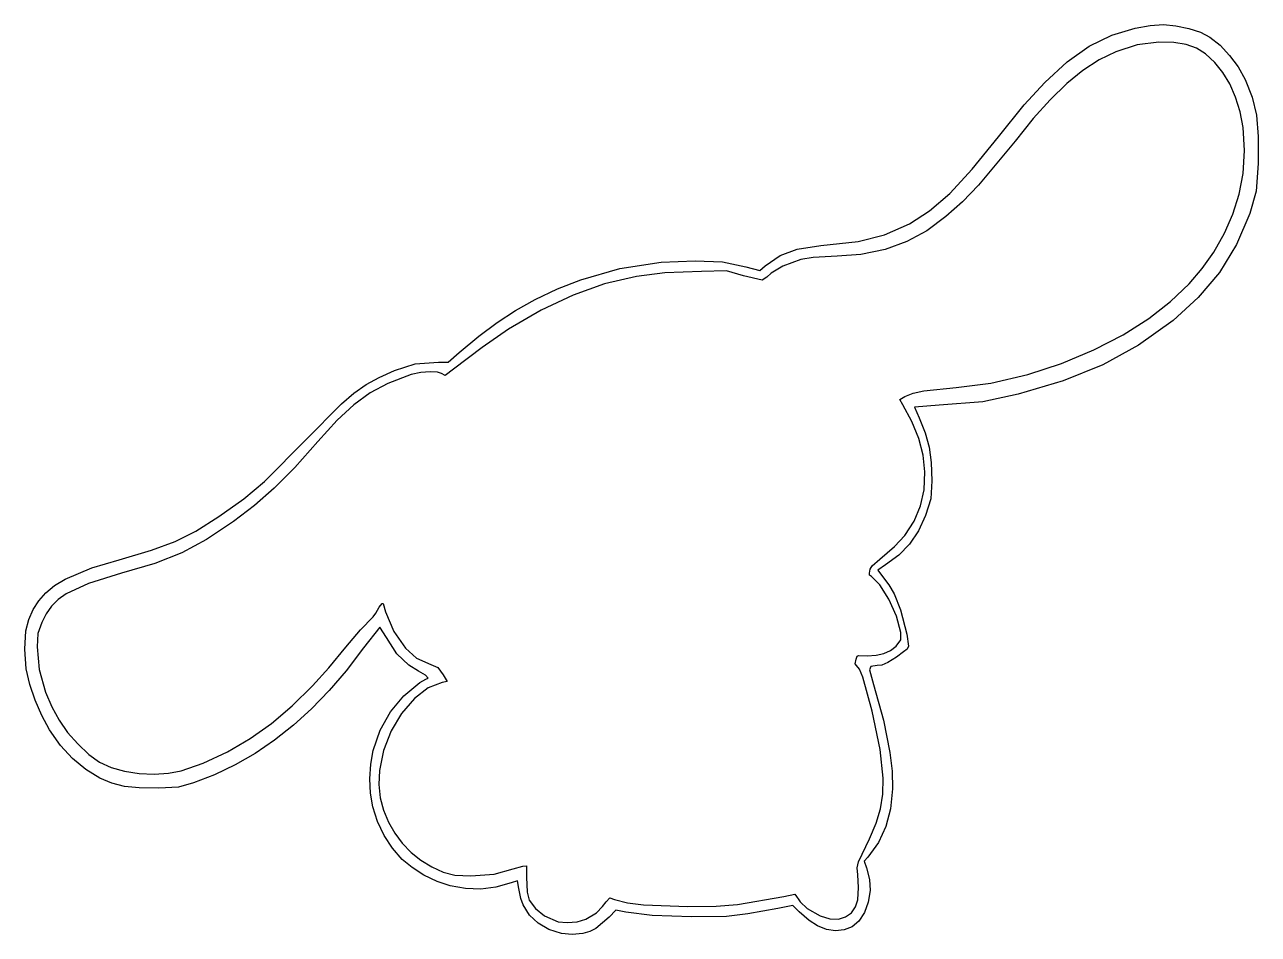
# Model space of a CAD drawing. Extents: x 12 to 159, y 35 to 143.
import ezdxf

# ---------------------------------------------------------------- set-up
doc = ezdxf.new("R2010")
doc.units = 0

msp = doc.modelspace()

# ---------------------------------------------------------------- linework, layer by layer
at = {"layer": 'Layer 1', "color": 7}
for points in [[(75.91235, 34.75277), (74.397591, 35.228852), (73.108505, 35.96765), (72.069643, 36.951), (71.305554, 38.16074), (71.019202, 38.924489), (70.799849, 40.11336), (70.637545, 41.05648), (69.883762, 40.8144), (68.055837, 40.296736), (66.244161, 40.064447), (64.433264, 40.116765), (62.607674, 40.45292), (61.021802, 40.984312), (59.459704, 41.726891), (58.030721, 42.62083), (56.844198, 43.6063), (55.689837, 44.932555), (54.702895, 46.46048), (53.91432, 48.134265), (53.355062, 49.8981), (53.079701, 51.520065), (52.994996, 53.255039), (53.100299, 54.993648), (53.394962, 56.62652), (54.239862, 59.071505), (55.46864, 61.266304), (57.057358, 63.176041), (58.982076, 64.76584), (59.699722, 65.14693), (59.969612, 65.28803), (59.649626, 65.618752), (58.814966, 66.12004), (57.631335, 66.82319), (56.230684, 68.178715), (54.974617, 70.14162), (54.180076, 71.36091), (52.231708, 68.88288), (50.155887, 66.14326), (48.13331, 63.784127), (46.032077, 61.616803), (43.854835, 59.643233), (41.604231, 57.865361), (39.282913, 56.285132), (36.893527, 54.904489), (34.438721, 53.725377), (31.921142, 52.74974), (30.136918, 52.242556), (27.75255, 52.13345), (25.431178, 52.154487), (23.654423, 52.33322), (22.170218, 52.712811), (20.726492, 53.33642), (19.029687, 54.361616), (17.468067, 55.660536), (16.033935, 57.240574), (14.719597, 59.10912), (13.772224, 60.811507), (12.973551, 62.628913), (12.344336, 64.507604), (11.905337, 66.39385), (11.737157, 68.741), (11.877097, 70.91907), (12.241479, 72.269356), (12.749344, 73.47043), (13.418055, 74.538882), (14.264973, 75.491301), (15.307461, 76.344279), (16.56288, 77.114404), (19.78196, 78.47246), (23.025115, 79.44002), (26.908738, 80.57836), (29.733237, 81.619203), (32.178791, 82.856586), (34.925577, 84.58455), (37.928852, 86.703551), (40.406678, 88.79973), (45.33238, 93.76906), (49.586716, 98.06944), (51.093983, 99.348399), (52.538151, 100.367026), (54.093464, 101.234913), (55.934171, 102.06165), (58.416432, 102.867244), (61.178995, 103.05336), (62.353206, 103.05399), (63.676364, 104.20926), (66.003059, 106.152723), (68.203672, 107.795146), (70.406001, 109.225726), (72.737846, 110.53366), (75.427594, 111.834046), (78.189847, 112.90395), (82.854553, 114.235776), (87.827579, 115.0244), (91.872613, 115.15677), (95.141932, 115.066791), (97.917919, 114.46424), (99.601623, 114.02754), (100.239421, 114.56042), (102.027091, 115.82125), (104.069006, 116.562886), (106.892001, 117.00843), (111.359121, 117.49732), (114.491406, 118.268578), (117.492891, 119.60025), (119.891758, 121.141834), (122.31104, 123.239494), (124.978164, 126.115621), (128.120561, 129.99261), (131.195185, 133.811349), (133.665331, 136.51123), (136.350978, 138.960756), (138.981285, 140.818909), (141.652517, 142.143479), (144.460941, 142.99226), (146.25302, 143.291879), (147.834341, 143.4063), (149.320614, 143.28644), (150.865401, 142.965359), (152.286776, 142.4918), (153.402811, 141.91451), (154.617551, 140.937916), (155.755271, 139.727949), (156.764809, 138.346357), (157.595001, 136.85489), (158.442618, 134.746843), (158.955721, 132.569986), (159.181057, 130.025444), (159.165371, 126.81434), (158.922072, 123.500398), (158.163501, 120.83336), (156.56857, 117.127625), (154.525857, 113.785719), (152.007024, 110.768133), (148.983731, 108.03536), (144.878344, 105.107496), (140.591922, 102.741545), (135.87015, 100.816362), (130.458711, 99.2108), (126.255881, 98.330706), (121.032031, 97.90764), (118.077391, 97.6588), (118.637691, 96.38658), (119.362723, 94.600437), (119.824556, 92.907975), (120.069819, 91.07683), (120.145141, 88.87464), (120.026521, 86.72738), (119.407392, 84.72868), (118.546407, 82.902623), (117.471172, 81.298119), (116.209291, 79.96408), (114.638901, 78.81574), (113.715791, 78.17057), (114.155471, 77.57686), (115.031625, 76.433993), (115.640711, 75.36338), (116.410727, 73.46195), (117.167161, 70.52861), (117.386416, 69.08434), (117.206415, 68.749473), (116.788831, 68.42541), (115.943781, 67.79426), (114.884421, 67.14347), (114.18836, 66.826743), (113.606141, 66.77154), (112.872561, 66.674606), (112.718341, 66.28917), (113.193241, 64.52928), (114.364766, 60.234833), (115.156761, 56.39949), (115.416467, 54.141475), (115.452381, 52.03796), (115.219013, 49.635218), (114.66943, 47.530284), (113.771852, 45.635325), (112.494501, 43.86251), (112.082211, 43.37679), (112.363931, 42.57986), (112.727904, 41.220045), (112.778241, 39.89407), (112.564019, 38.49062), (112.107037, 37.238853), (111.45052, 36.226646), (110.637691, 35.54188), (109.695848, 35.178954), (108.664836, 35.080141), (107.587099, 35.24413), (106.505081, 35.66961), (105.508892, 36.303255), (104.319151, 37.35519), (103.545751, 38.09445), (101.754211, 37.73831), (98.173855, 37.092364), (95.626177, 36.77539), (91.450522, 36.73639), (86.742774, 36.895816), (83.581347, 37.30965), (82.395271, 37.53384), (81.576418, 36.69444), (80.013624, 35.362196), (79.276075, 34.993768), (78.45662, 34.7547), (77.190488, 34.647864), (75.912351, 34.7527), (75.91235, 34.75277)], [(77.771265, 36.16071), (78.800033, 36.45395), (80.089956, 37.21998), (80.792738, 37.96645), (81.225186, 38.54923), (81.657634, 39.0044), (82.227651, 38.82345), (83.800246, 38.430792), (85.701153, 38.166095), (91.008125, 37.97002), (94.372761, 38.02883), (96.93701, 38.23392), (102.48419, 39.18805), (103.80179, 39.45055), (103.9988, 39.17289), (104.28162, 38.75417), (104.4298, 38.5193), (105.257512, 37.755084), (106.79489, 36.86084), (107.962024, 36.502825), (109.00189, 36.4686), (109.853876, 36.738482), (110.541595, 37.229745), (111.039729, 37.917223), (111.32296, 38.77575), (111.39116, 40.246957), (111.30786, 41.7459), (111.22116, 42.5974), (111.407952, 43.33112), (112.7095, 46.07745), (113.51488, 47.945596), (114.028144, 49.667466), (114.286113, 51.408396), (114.32561, 53.33372), (113.988121, 56.736489), (113.01389, 61.33043), (111.905492, 65.412399), (111.504649, 66.358909), (111.13581, 66.77954), (110.987855, 66.981309), (111.10261, 67.55009), (111.230726, 67.919157), (111.39596, 67.97771), (112.44954, 67.94881), (113.511439, 68.006305), (114.426111, 68.215026), (115.213211, 68.581632), (115.89239, 69.11278), (116.43675, 69.85619), (116.46364, 70.75266), (115.939439, 72.694541), (115.033775, 74.726534), (113.960658, 76.44321), (112.9341, 77.43914), (112.695675, 77.606169), (112.69593, 77.82929), (112.79233, 78.32029), (113.022325, 78.687672), (113.96278, 79.48413), (115.707571, 81.013066), (116.9433, 82.34791), (118.062212, 84.058997), (118.82272, 85.864832), (119.238753, 87.809827), (119.32424, 89.93839), (119.109422, 91.934084), (118.597852, 93.933096), (117.787487, 95.941605), (116.67628, 97.96579), (116.31874, 98.60053), (116.93429, 98.96021), (117.916966, 99.333605), (119.207824, 99.624379), (123.07219, 100.01989), (127.217746, 100.526729), (131.65215, 101.58148), (135.647903, 102.904845), (139.504184, 104.516945), (143.046722, 106.336945), (146.10125, 108.28401), (148.695221, 110.311212), (150.89686, 112.41694), (152.488666, 114.246692), (153.84981, 116.19673), (155.134328, 118.46104), (156.142599, 120.762925), (156.887303, 123.136202), (157.38112, 125.61469), (157.50987, 128.372106), (157.37912, 131.11387), (157.001726, 132.99749), (156.459624, 134.754871), (155.769815, 136.339882), (154.9493, 137.70639), (153.964099, 138.88122), (152.86444, 139.91928), (151.790025, 140.605062), (150.555374, 141.052459), (149.078268, 141.281994), (147.27649, 141.31419), (144.691869, 141.013234), (142.13631, 140.17632), (140.144911, 139.200599), (138.214257, 137.945607), (136.281996, 136.365585), (134.28577, 134.41477), (132.258836, 132.183514), (130.10954, 129.48755), (125.747942, 124.21385), (123.808398, 122.222514), (121.84851, 120.46361), (119.546967, 118.760482), (117.156394, 117.4697), (114.568614, 116.543081), (111.67545, 115.93244), (108.86151, 115.71492), (105.961394, 115.556682), (104.49095, 115.34767), (102.358594, 114.545229), (100.96636, 113.70915), (100.437397, 113.200796), (99.875627, 112.86909), (97.635588, 113.38998), (95.600837, 113.95832), (92.61103, 113.91452), (88.24919, 113.745802), (84.872705, 113.30176), (81.047197, 112.400986), (77.280018, 111.072735), (73.483987, 109.281044), (69.571927, 106.98995), (66.40315, 104.817652), (62.972139, 102.22513), (62.000224, 101.45514), (61.566762, 101.68074), (61.06684, 101.874407), (60.21718, 101.9), (59.089799, 101.815967), (57.912607, 101.56763), (55.150503, 100.50701), (53.027528, 99.37247), (51.082763, 97.970424), (49.078368, 96.104029), (46.776502, 93.57644), (44.006725, 90.480596), (41.566723, 88.010605), (39.208496, 85.931334), (36.684046, 84.00765), (33.480601, 81.862771), (30.524088, 80.272944), (27.306005, 79.002622), (23.317848, 77.81626), (19.380049, 76.607873), (16.706729, 75.36308), (15.736767, 74.660523), (14.953946, 73.869054), (14.315274, 72.962071), (13.777759, 71.91297), (13.323211, 70.606864), (13.232542, 69.03099), (13.478354, 66.311435), (14.244343, 63.59401), (14.982898, 61.843592), (15.848448, 60.258887), (16.868903, 58.79478), (18.072174, 57.40615), (19.397966, 56.152318), (20.691634, 55.239936), (22.074926, 54.598329), (23.66959, 54.15682), (25.418659, 53.894482), (27.214184, 53.813732), (28.934568, 53.913902), (30.458212, 54.19432), (33.06512, 55.101119), (35.980562, 56.48377), (38.677255, 58.063245), (41.228475, 59.869472), (43.698928, 61.952567), (46.153317, 64.36264), (48.109447, 66.497837), (50.13663, 68.98111), (51.876292, 71.044306), (53.376358, 72.58926), (53.708361, 73.05548), (54.112864, 73.77272), (54.445015, 74.186442), (54.564191, 74.19503), (54.864875, 73.21448), (55.841979, 70.846029), (57.251216, 68.86688), (58.583752, 67.681684), (60.285937, 66.92383), (61.120139, 66.56356), (61.741519, 65.6674), (62.232182, 64.89532), (61.645976, 64.76859), (59.959749, 64.118929), (58.315967, 62.84889), (56.781498, 61.065429), (55.536375, 58.960524), (54.633847, 56.643802), (54.127161, 54.22489), (54.080082, 52.568512), (54.233792, 50.96438), (54.631173, 49.476125), (55.211911, 48.063658), (55.962134, 46.743304), (56.867973, 45.53139), (57.915555, 44.44424), (59.09101, 43.49818), (60.380467, 42.709535), (61.770053, 42.09463), (63.164018, 41.712269), (65.069628, 41.63722), (67.830292, 41.821572), (70.128128, 42.48039), (71.279399, 42.79567), (71.717553, 42.82907), (71.719753, 41.49156), (71.787523, 39.686737), (72.015642, 38.72025), (72.778501, 37.74633), (73.863538, 36.85203), (75.481221, 36.12702), (76.561688, 36.055949), (77.771053, 36.16082), (77.771265, 36.16071)]]:
    msp.add_lwpolyline(points, dxfattribs=at)

doc.saveas('drawing.dxf')
